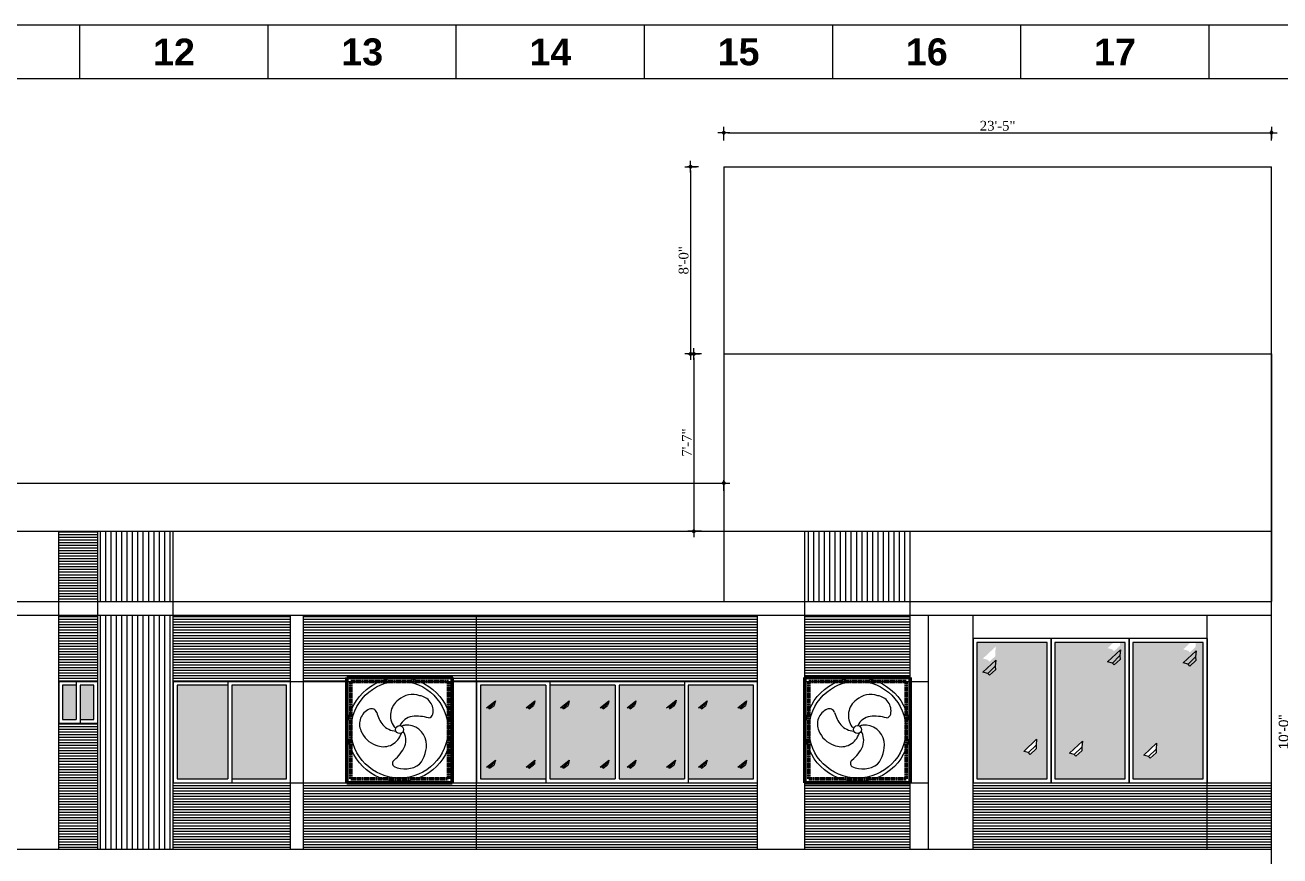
# Model space of a CAD drawing. Header units: inches. Extents: x -250485 to 735580, y -140410 to 288049.
# Drawn here: x 55147 to 55790, y 21869 to 22295 of the extents above; entities that cross this region are included whole.
import ezdxf

# ---------------------------------------------------------------- set-up
doc = ezdxf.new("R2010")
doc.units = ezdxf.units.IN
doc.header["$MEASUREMENT"] = 0
doc.header["$PDMODE"] = 35
doc.linetypes.add('BORDER2', pattern=[0.875, 0.25, -0.125, 0.25, -0.125, 0, -0.125])
doc.layers.get('0').update_dxf_attribs({"lineweight": 0})
doc.layers.get('Defpoints').update_dxf_attribs({"lineweight": 0})
for name, color, linetype, lineweight in [('DIM_WORKING', 7, 'Continuous', 0), ('FIX', 251, 'Continuous', 0), ('Inline', 7, 'Continuous', 0), ('Layer1', 134, 'Continuous', 0), ('MAN', 215, 'Continuous', 0), ('Outline', 7, 'Continuous', 0), ('Rack', 160, 'BORDER2', 0), ('Scale', 7, 'Continuous', 0), ('Scale_Text', 7, 'Continuous', 0), ('St_Rod-Dim', 190, 'Continuous', 0), ('Titelblk', 7, 'Continuous', 25), ('TITLE', 7, 'Continuous', 20), ('Win', 5, 'Continuous', 0), ('window', 140, 'Continuous', 0)]:
    doc.layers.add(name, color=color, linetype=linetype, lineweight=lineweight)
doc.styles.add('REG', font='times.ttf')
doc.styles.get("Standard").update_dxf_attribs({"font": 'arialbd.ttf', "height": 24})
doc.styles.add('SX', font='arial.ttf')
doc.dimstyles.new('Dim-Pres', dxfattribs={"dimtxt": 5.5, "dimasz": 2, "dimexe": 1.5, "dimexo": 1.5, "dimgap": 1, "dimtad": 3, "dimdec": 0, "dimzin": 3, "dimdsep": 46, "dimlunit": 4, "dimtxsty": 'REG', "dimblk": 'point', "dimcen": 2, "dimclrd": 256, "dimclre": 256, "dimclrt": 7, "dimadec": 0, "dimazin": 0, "dimtfac": 0.75, "dimtdec": 0, "dimtmove": 1, "dimatfit": 3, "dimldrblk": 'point', "dimfxl": 0, "dimtolj": 1, "dimtzin": 0, "dimlwd": -1, "dimlwe": -1, "dimarcsym": 1})
doc.dimstyles.new('DIM1', dxfattribs={"dimtxt": 15, "dimasz": 24, "dimexe": 0, "dimexo": 0, "dimgap": 20, "dimtad": 0, "dimdec": 0, "dimzin": 3, "dimdsep": 46, "dimlunit": 3, "dimtxsty": 'SX', "dimblk": 'OPEN30', "dimcen": 0, "dimse1": 1, "dimse2": 1, "dimclrd": 256, "dimclrt": 2, "dimadec": 0, "dimazin": 0, "dimtfac": 1, "dimtdec": 0, "dimtmove": 2, "dimatfit": 0, "dimldrblk": 'OPEN30', "dimfxl": 1, "dimtvp": 1, "dimtolj": 1, "dimtzin": 3, "dimlwd": -1, "dimarcsym": 0})
pattern_1 = [(270, (44301.1029, 24567.6577), (2.75, -7e-16), [])]

# ---------------------------------------------------------------- blocks, each defined once
blk = doc.blocks.new('g8')
at = {"layer": 'Rack', "lineweight": 50}
for p, q in [((-2237.15, -159.93), (-2182.83, -159.93)), ((-2183.15, -159.93), (-2237.15, -159.93)), ((-2237.15, -159.93), (-2237.15, -213.93)), ((-2237.15, -159.93), (-2183.15, -159.93)), ((-2237.15, -213.93), (-2237.15, -159.93)), ((-2183.15, -213.93), (-2183.15, -159.93)), ((-2183.15, -159.93), (-2183.15, -213.93)), ((-2185.15, -161.93), (-2235.15, -161.93)), ((-2235.15, -161.93), (-2235.15, -211.93)), ((-2185.15, -211.93), (-2185.15, -161.93)), ((-2235.15, -211.93), (-2185.15, -211.93)), ((-2237.15, -213.93), (-2183.15, -213.93)), ((-2183.15, -213.93), (-2237.15, -213.93))]:
    blk.add_line(p, q, dxfattribs=at)
at = {"layer": 'St_Rod-Dim'}
blk.add_circle((-2210.15, -186.63), 2.02, dxfattribs=at)
for centre, radius, start, end in [((-2205.02, -179.42), 9.83, 125.45733, 215.86411), ((-2203.43, -179.61), 10.97, 70.7391, 131.65081), ((-2200.81, -177.04), 7.85, 348.20588, 82.73372), ((-2222.33, -183.81), 8.37, 113.89653, 204.41673), ((-2224.59, -178.77), 2.84, 17.31439, 113.28367), ((-2204.7, -173.24), 17.81, 195.23483, 218.03396), ((-2202.02, -188.79), 9.06, 100.74847, 152.54319), ((-2201.62, -205.54), 25.74, 75.72027, 94.65583), ((-2195.41, -178.28), 2.32, 273.61749, 350.81204), ((-2211.86, -178.3), 9.06, 220.74847, 268.97354), ((-2223.6, -197.06), 15.93, 43.69926, 48.22003), ((-2206.3, -190.13), 5.87, 101.26979, 117.92253), ((-2206.54, -194.55), 10.22, 9.73521, 95.06303), ((-2218.33, -182.76), 12.47, 201.21481, 251.62959), ((-2218.4, -186.05), 9.37, 245.71292, 338.35315), ((-2213.52, -187.08), 4.53, 327.67715, 343.07376), ((-2216.03, -192.07), 9.06, 340.74847, 31.19176), ((-2211.55, -194.62), 15.19, 320.24426, 6.80133), ((-2225.17, -187.27), 19.34, 309.05993, 336.23344), ((-2211.73, -203.94), 2.07, 127.27682, 232.90318), ((-2207.47, -194.06), 12.78, 244.47868, 306.47052)]:
    blk.add_arc(centre, radius, start, end, dxfattribs=at)
at = {"layer": 'Win'}
for radius in [26.7, 24.85]:
    blk.add_circle((-2210.15, -186.63), radius, dxfattribs=at)
blk = doc.blocks.new('*D477')
at = {"layer": 'Defpoints', "color": 0, "ltscale": 30, "transparency": 16777216}
for p in [(55786, 21992.15), (55797.37, 21992.15), (55786, 21872.15)]:
    blk.add_point(p, dxfattribs=at)
at = {"layer": 'DIM_WORKING', "ltscale": 30, "transparency": 16777216}
blk.add_line((55797.37, 21874.15), (55797.37, 21990.15), dxfattribs=at)
for points in [[(55797.04, 21990.15), (55797.71, 21990.15), (55797.37, 21992.15)], [(55797.04, 21874.15), (55797.71, 21874.15), (55797.37, 21872.15)]]:
    blk.add_solid(points, dxfattribs=at)
at = {"layer": 'DIM_WORKING', "ltscale": 30, "transparency": 16777216, "insert": (55792.27, 21932.15), "char_height": 5, "attachment_point": 5, "rotation": 90, "style": 'SX'}
blk.add_mtext('\\A1;10\'-0"', dxfattribs=at)
blk = doc.blocks.new('_Open30')
at = {"color": 0, "linetype": 'ByBlock', "lineweight": -2}
for p, q in [((-1, 0.27), (0, 0)), ((0, 0), (-1, -0.27)), ((0, 0), (-1, 0))]:
    blk.add_line(p, q, dxfattribs=at)
blk = doc.blocks.new('PAGE')
at = {"layer": 'Inline', "color": 252, "lineweight": 15}
blk.add_lwpolyline([(178051640.63, 22656441.11), (178051640.63, 22657235.79), (178050505.36, 22657235.79), (178050505.36, 22656441.11)], close=True, dxfattribs=at)
at = {"layer": 'Outline', "color": 252, "lineweight": 15}
blk.add_line((178051662.57, 22657252.66), (178050483.42, 22657252.66), dxfattribs=at)
at = {"layer": 'Scale', "color": 252, "lineweight": 9}
for p, q in [((178051131.99, 22657235.79), (178051131.99, 22657252.66)), ((178051190.99, 22657235.79), (178051190.99, 22657252.66)), ((178051249.99, 22657235.79), (178051249.99, 22657252.66)), ((178051308.99, 22657235.79), (178051308.99, 22657252.66)), ((178051367.98, 22657235.79), (178051367.98, 22657252.66)), ((178051426.98, 22657235.79), (178051426.98, 22657252.66)), ((178051485.98, 22657235.79), (178051485.98, 22657252.66))]:
    blk.add_line(p, q, dxfattribs=at)
at = {"layer": 'Scale_Text', "color": 252, "lineweight": 13, "char_height": 8.435, "width": 2.5102, "attachment_point": 5}
for s, insert in [('12', (178051161.49, 22657244.22)), ('13', (178051220.49, 22657244.22)), ('14', (178051279.49, 22657244.22)), ('15', (178051338.49, 22657244.22)), ('16', (178051397.48, 22657244.22)), ('17', (178051456.48, 22657244.22))]:
    blk.add_mtext(s, dxfattribs=dict(at, insert=insert))
blk = doc.blocks.new('Title')
at = {"layer": 'Titelblk', "color": 3, "linetype": 'Continuous', "lineweight": 0, "xscale": 3.014611567961765, "yscale": 3.014611567959946, "zscale": 3.014611567966516}
blk.add_blockref('PAGE', (-536855255.8, -68388224), dxfattribs=at)
blk = doc.blocks.new('dot')
at = {"color": 4}
for p, q in [((-1.5, 0), (1.5, 0)), ((0, 1.5), (0, -1.5))]:
    blk.add_line(p, q, dxfattribs=at)
at = {"color": 6, "const_width": 0.5}
blk.add_lwpolyline([(-0.25, 0, 1), (0.25, 0, 1)], format="xyb", close=True, dxfattribs=at)
blk = doc.blocks.new('point')
blk.add_blockref('dot', (0, 0))
blk = doc.blocks.new('*D641')
at = {"layer": 'Defpoints', "color": 0, "ltscale": 30, "transparency": 16777216}
for p in [(55505.25, 22059.87), (54491.25, 22035.15), (55505.25, 22035.15)]:
    blk.add_point(p, dxfattribs=at)
at = {"layer": 'Layer1', "ltscale": 30, "transparency": 16777216}
for p, q in [((54491.25, 22055.87), (54491.25, 22061.37)), ((55505.25, 22055.87), (55505.25, 22061.37)), ((54493.25, 22059.87), (55503.25, 22059.87))]:
    blk.add_line(p, q, dxfattribs=at)
at = {"layer": 'Layer1', "ltscale": 30, "transparency": 16777216, "xscale": 2, "yscale": 2, "zscale": 2, "rotation": 180}
blk.add_blockref('point', (54491.25, 22059.87), dxfattribs=at)
at = {"layer": 'Layer1', "ltscale": 30, "transparency": 16777216, "xscale": 2, "yscale": 2, "zscale": 2}
blk.add_blockref('point', (55505.25, 22059.87), dxfattribs=at)
at = {"layer": 'Layer1', "color": 7, "ltscale": 30, "transparency": 16777216, "insert": (54998.25, 22063.42), "char_height": 5, "attachment_point": 5, "style": 'REG'}
blk.add_mtext('\\A1;84\'-6"', dxfattribs=at)
blk = doc.blocks.new('*D642')
at = {"layer": 'Defpoints', "color": 0, "ltscale": 30, "transparency": 16777216}
for p in [(55505.25, 22222.15), (55488.17, 22126.15), (55505.25, 22126.15)]:
    blk.add_point(p, dxfattribs=at)
at = {"layer": 'Layer1', "ltscale": 30, "transparency": 16777216}
for p, q in [((55492.17, 22222.15), (55486.67, 22222.15)), ((55488.17, 22220.15), (55488.17, 22128.15)), ((55492.17, 22126.15), (55486.67, 22126.15))]:
    blk.add_line(p, q, dxfattribs=at)
at = {"layer": 'Layer1', "ltscale": 30, "transparency": 16777216, "xscale": 2, "yscale": 2, "zscale": 2}
for p, rotation in [((55488.17, 22222.15), 90), ((55488.17, 22126.15), 270)]:
    blk.add_blockref('point', p, dxfattribs=dict(at, rotation=rotation))
at = {"layer": 'Layer1', "color": 7, "ltscale": 30, "transparency": 16777216, "insert": (55484.63, 22174.15), "char_height": 5, "attachment_point": 5, "rotation": 90, "style": 'REG'}
blk.add_mtext('\\A1;8\'-0"', dxfattribs=at)
blk = doc.blocks.new('*D643')
at = {"layer": 'Defpoints', "color": 0, "ltscale": 30, "transparency": 16777216}
for p in [(55505.25, 22126.15), (55489.86, 22035.15), (55505.25, 22035.15)]:
    blk.add_point(p, dxfattribs=at)
at = {"layer": 'Layer1', "ltscale": 30, "transparency": 16777216}
for p, q in [((55493.86, 22126.15), (55488.36, 22126.15)), ((55489.86, 22124.15), (55489.86, 22037.15)), ((55493.86, 22035.15), (55488.36, 22035.15))]:
    blk.add_line(p, q, dxfattribs=at)
at = {"layer": 'Layer1', "ltscale": 30, "transparency": 16777216, "xscale": 2, "yscale": 2, "zscale": 2}
for p, rotation in [((55489.86, 22126.15), 90), ((55489.86, 22035.15), 270)]:
    blk.add_blockref('point', p, dxfattribs=dict(at, rotation=rotation))
at = {"layer": 'Layer1', "color": 7, "ltscale": 30, "transparency": 16777216, "insert": (55486.31, 22080.65), "char_height": 5, "attachment_point": 5, "rotation": 90, "style": 'REG'}
blk.add_mtext('\\A1;7\'-7"', dxfattribs=at)
blk = doc.blocks.new('*D644')
at = {"layer": 'Defpoints', "color": 0, "ltscale": 30, "transparency": 16777216}
for p in [(55786, 22239.6), (55505.25, 22222.15), (55786, 22222.15)]:
    blk.add_point(p, dxfattribs=at)
at = {"layer": 'Layer1', "ltscale": 30, "transparency": 16777216}
for p, q in [((55505.25, 22235.6), (55505.25, 22241.1)), ((55786, 22235.6), (55786, 22241.1)), ((55507.25, 22239.6), (55784, 22239.6))]:
    blk.add_line(p, q, dxfattribs=at)
at = {"layer": 'Layer1', "ltscale": 30, "transparency": 16777216, "xscale": 2, "yscale": 2, "zscale": 2, "rotation": 180}
blk.add_blockref('point', (55505.25, 22239.6), dxfattribs=at)
at = {"layer": 'Layer1', "ltscale": 30, "transparency": 16777216, "xscale": 2, "yscale": 2, "zscale": 2}
blk.add_blockref('point', (55786, 22239.6), dxfattribs=at)
at = {"layer": 'Layer1', "color": 7, "ltscale": 30, "transparency": 16777216, "insert": (55645.62, 22243.14), "char_height": 5, "attachment_point": 5, "style": 'REG'}
blk.add_mtext('\\A1;23\'-5"', dxfattribs=at)

msp = doc.modelspace()

# ---------------------------------------------------------------- hatches: boundary and pattern name
at = {"layer": 'DIM_WORKING', "ltscale": 30}
h = msp.add_hatch(color=256, dxfattribs=at)
h.set_gradient(color1=(191, 203, 212), one_color=1, tint=1, name='CURVED')
h.paths.add_polyline_path([(55641.41, 21968.33), (55640.55, 21969.2), (55638.11, 21969.89), (55644.68, 21976.08), (55644.42, 21973.03), (55644.46, 21971.13)], flags=16)
h.paths.add_polyline_path([(55665.56, 21928.49), (55665.3, 21925.44), (55665.34, 21923.53), (55662.28, 21920.74), (55661.42, 21921.61), (55658.99, 21922.29)], flags=16)
h.paths.add_polyline_path([(55689.07, 21927.5), (55688.81, 21924.44), (55688.85, 21922.54), (55685.79, 21919.75), (55684.94, 21920.62), (55682.5, 21921.3)], flags=16)
h.paths.add_polyline_path([(55727.11, 21926.49), (55726.85, 21923.44), (55726.9, 21921.54), (55723.84, 21918.74), (55722.98, 21919.61), (55720.54, 21920.3)], flags=16)
h.paths.add_polyline_path([(55751, 21978.15), (55715, 21978.15), (55715, 21908.15), (55751, 21908.15)])
h.paths.add_polyline_path([(55711, 21978.15), (55675, 21978.15), (55675, 21908.15), (55711, 21908.15)])
h.paths.add_polyline_path([(55671, 21978.15), (55635, 21978.15), (55635, 21908.15), (55671, 21908.15)])
h.paths.add_polyline_path([(55708.32, 21978.15), (55705.09, 21978.15), (55702.01, 21975.24), (55704.45, 21974.55), (55705.3, 21973.68), (55708.36, 21976.47)])
h.paths.add_polyline_path([(55747.15, 21978.15), (55744.56, 21978.15), (55740.8, 21974.61), (55743.24, 21973.92), (55744.1, 21973.05), (55747.16, 21975.84), (55747.11, 21977.75)])
h = msp.add_hatch(color=256, dxfattribs=at)
h.set_gradient(color1=(191, 203, 212), one_color=1, tint=1, name='CURVED')
h.paths.add_polyline_path([(55173.25, 21956.15), (55166.25, 21956.15), (55166.25, 21938.66), (55173.25, 21938.66)])
h.paths.add_polyline_path([(55182.25, 21956.15), (55175.25, 21956.15), (55175.25, 21938.66), (55182.25, 21938.66)])
h = msp.add_hatch(color=256, dxfattribs=at)
h.set_gradient(color1=(191, 203, 212), one_color=1, tint=1, name='CURVED')
h.paths.add_polyline_path([(55281, 21956.15), (55253, 21956.15), (55253, 21908.15), (55281, 21908.15)])
h.paths.add_polyline_path([(55251, 21956.15), (55225, 21956.15), (55225, 21908.15), (55251, 21908.15)])
h = msp.add_hatch(color=256, dxfattribs=at)
h.set_gradient(color1=(191, 203, 212), one_color=1, tint=1, name='CURVED')
h.paths.add_polyline_path([(55414, 21956.15), (55380.5, 21956.15), (55380.5, 21908.15), (55414, 21908.15)])
h.paths.add_polyline_path([(55403.9, 21944.61), (55408.38, 21948.27), (55408.14, 21947.1), (55407.74, 21945.87), (55405.45, 21944.07), (55405, 21944.63)], flags=16)
h.paths.add_polyline_path([(55387.47, 21945.87), (55385.18, 21944.07), (55384.74, 21944.63), (55383.63, 21944.61), (55388.11, 21948.27), (55387.87, 21947.1)], flags=16)
h.paths.add_polyline_path([(55408.38, 21917.83), (55408.14, 21916.66), (55408.14, 21915.74), (55407.74, 21915.43), (55405.45, 21913.63), (55405.01, 21914.2), (55403.93, 21914.2)], flags=16)
h.paths.add_polyline_path([(55388.11, 21917.83), (55387.87, 21916.66), (55387.47, 21915.43), (55385.18, 21913.63), (55384.74, 21914.19), (55383.63, 21914.17)], flags=16)
h.paths.add_polyline_path([(55416, 21908.15), (55449.5, 21908.15), (55449.5, 21956.15), (55416, 21956.15)])
h.paths.add_polyline_path([(55423.09, 21944.07), (55422.65, 21944.63), (55421.54, 21944.61), (55426.02, 21948.27), (55425.78, 21947.1), (55425.39, 21945.87)], flags=16)
h.paths.add_polyline_path([(55426.02, 21917.83), (55425.78, 21916.66), (55425.39, 21915.43), (55423.09, 21913.63), (55422.65, 21914.19), (55421.54, 21914.17)], flags=16)
h.paths.add_polyline_path([(55441.81, 21944.61), (55446.29, 21948.27), (55446.05, 21947.1), (55445.65, 21945.87), (55443.36, 21944.07), (55442.92, 21944.63)], flags=16)
h.paths.add_polyline_path([(55441.81, 21914.17), (55446.29, 21917.83), (55446.05, 21916.66), (55445.65, 21915.43), (55443.36, 21913.63), (55442.92, 21914.19)], flags=16)
h.paths.add_polyline_path([(55451.5, 21908.15), (55485, 21908.15), (55485, 21956.15), (55451.5, 21956.15)])
h.paths.add_polyline_path([(55460.12, 21917.83), (55459.87, 21916.66), (55459.48, 21915.43), (55457.18, 21913.63), (55456.74, 21914.19), (55455.63, 21914.17)], flags=16)
h.paths.add_polyline_path([(55457.18, 21944.07), (55456.74, 21944.63), (55455.63, 21944.61), (55460.12, 21948.27), (55459.87, 21947.1), (55459.48, 21945.87)], flags=16)
h.paths.add_polyline_path([(55480.16, 21946.21), (55477.86, 21944.4), (55477.45, 21944.07), (55479.74, 21945.87)], flags=16)
h.paths.add_polyline_path([(55475.9, 21914.17), (55480.38, 21917.83), (55480.14, 21916.66), (55479.74, 21915.43), (55477.45, 21913.63), (55477.01, 21914.19)], flags=16)
h.paths.add_polyline_path([(55520.5, 21956.15), (55487, 21956.15), (55487, 21908.15), (55520.5, 21908.15)])
h.paths.add_polyline_path([(55496.66, 21917.83), (55496.42, 21916.66), (55496.02, 21915.43), (55493.73, 21913.63), (55493.28, 21914.19), (55492.18, 21914.17)], flags=16)
h.paths.add_polyline_path([(55516.93, 21917.83), (55516.69, 21916.66), (55516.29, 21915.43), (55514, 21913.63), (55513.55, 21914.19), (55512.45, 21914.17)], flags=16)
h.paths.add_polyline_path([(55512.45, 21944.61), (55516.93, 21948.27), (55516.69, 21947.1), (55516.29, 21945.87), (55514, 21944.07), (55513.55, 21944.63)], flags=16)
h.paths.add_polyline_path([(55493.73, 21944.07), (55493.28, 21944.63), (55492.18, 21944.61), (55496.66, 21948.27), (55496.42, 21947.1), (55496.02, 21945.87)], flags=16)
at = {"layer": 'FIX', "ltscale": 30}
h = msp.add_hatch(dxfattribs=at)
h.set_pattern_fill('ANSI31', color=256, scale=11, angle=315, style=0)
h.set_pattern_definition([(0, (44301.1029, 24567.6577), (4e-16, 1.375), [])])
h.paths.add_polyline_path([(55184.25, 22035.15), (55164.25, 22035.15), (55164.25, 21999.15), (55184.25, 21999.15)])
h = msp.add_hatch(dxfattribs=at)
h.set_pattern_fill('ANSI31', color=256, scale=11, angle=315, style=0)
h.set_pattern_definition([(0, (46573.8017, 18558.0382), (4e-16, 1.375), [])])
h.paths.add_polyline_path([(54804, 21992.15), (54660, 21992.15), (54660, 21958.15), (54804, 21958.15)])
h.paths.add_polyline_path([(54804, 21906.15), (54660, 21906.15), (54660, 21872.15), (54804, 21872.15)])
h.paths.add_polyline_path([(54571.25, 21906.15), (54496.25, 21906.15), (54496.25, 21872.15), (54571.25, 21872.15)])
h.paths.add_polyline_path([(55043.5, 21992.15), (54899.5, 21992.15), (54899.5, 21958.15), (55043.5, 21958.15)])
h.paths.add_polyline_path([(55043.5, 21906.15), (54899.5, 21906.15), (54899.5, 21872.15), (55043.5, 21872.15)])
h.paths.add_polyline_path([(55184.25, 21992.15), (55164.25, 21992.15), (55164.25, 21958.15), (55184.25, 21958.15)])
h.paths.add_polyline_path([(55184.25, 21936.66), (55164.25, 21936.66), (55164.25, 21872.15), (55184.25, 21872.15)])
h.paths.add_polyline_path([(55283, 21992.15), (55223, 21992.15), (55223, 21958.15), (55283, 21958.15)])
h.paths.add_polyline_path([(55283, 21906.15), (55223, 21906.15), (55223, 21872.15), (55283, 21872.15)])
h.paths.add_polyline_path([(55378.5, 21992.15), (55289.75, 21992.15), (55289.75, 21958.15), (55312, 21958.15), (55312, 21960.15), (55366, 21960.15), (55366, 21958.15), (55378.5, 21958.15)])
h.paths.add_polyline_path([(55378.5, 21906.15), (55289.75, 21906.15), (55289.75, 21872.15), (55378.5, 21872.15)])
h.paths.add_polyline_path([(55522.5, 21906.15), (55378.5, 21906.15), (55378.5, 21872.15), (55522.5, 21872.15)])
h.paths.add_polyline_path([(55522.5, 21992.15), (55378.5, 21992.15), (55378.5, 21958.15), (55522.5, 21958.15)])
h.paths.add_polyline_path([(55600.79, 21992.15), (55546.79, 21992.15), (55546.79, 21960.15), (55600.79, 21960.15)])
h.paths.add_polyline_path([(55600.79, 21906.15), (55546.79, 21906.15), (55546.79, 21872.15), (55600.79, 21872.15)])
h.paths.add_polyline_path([(55753, 21906.15), (55713, 21906.15), (55673, 21906.15), (55633, 21906.15), (55633, 21872.15), (55753, 21872.15)])
h.paths.add_polyline_path([(55786, 21906.15), (55753, 21906.15), (55753, 21872.15), (55786, 21872.15)])
at = {"layer": 'MAN', "ltscale": 30}
h = msp.add_hatch(dxfattribs=at)
h.set_pattern_fill('ANSI31', color=256, scale=22, angle=225, style=0)
h.set_pattern_definition(pattern_1)
h.paths.add_polyline_path([(55184.25, 21999.15), (55223, 21999.15), (55223, 22035.15), (55184.25, 22035.15)])
h = msp.add_hatch(dxfattribs=at)
h.set_pattern_fill('ANSI31', color=256, scale=22, angle=225, style=0)
h.set_pattern_definition(pattern_1)
h.paths.add_polyline_path([(55546.79, 21999.15), (55600.79, 21999.15), (55600.79, 22035.15), (55546.79, 22035.15)])
h = msp.add_hatch(dxfattribs=at)
h.set_pattern_fill('ANSI31', color=256, scale=22, angle=225, style=0)
h.set_pattern_definition(pattern_1)
h.paths.add_polyline_path([(55223, 21992.15), (55184.25, 21992.15), (55184.25, 21872.15), (55223, 21872.15)])

# ---------------------------------------------------------------- linework, layer by layer
at = {"layer": 'DIM_WORKING', "ltscale": 30}
for p, q in [((55164.25, 21992.15), (55164.25, 22035.15)), ((55184.25, 21992.15), (55184.25, 22035.15)), ((55223, 21992.15), (55223, 22035.15)), ((55546.79, 21992.15), (55546.79, 22035.15)), ((55600.79, 21992.15), (55600.79, 22035.15)), ((55786, 21999.15), (55786, 22035.15)), ((55633, 21980.15), (55633, 21906.15)), ((55753, 21906.15), (55753, 21980.15)), ((55633, 21906.15), (55753, 21906.15))]:
    msp.add_line(p, q, dxfattribs=at)
for points in [[(55366, 21960.15), (55312, 21960.15), (55312, 21906.15), (55366, 21906.15)], [(55600.79, 21960.15), (55546.79, 21960.15), (55546.79, 21906.15), (55600.79, 21906.15)]]:
    msp.add_lwpolyline(points, close=True, dxfattribs=at)
at = {"layer": 'FIX', "ltscale": 30}
for p, q in [((55786, 21872.15), (55786, 21999.15)), ((55164.25, 21872.15), (55164.25, 21992.15)), ((55184.25, 21872.15), (55184.25, 21992.15)), ((55223, 21872.15), (55223, 21992.15)), ((55283, 21872.15), (55283, 21992.15)), ((55289.75, 21872.15), (55289.75, 21992.15)), ((55378.5, 21872.15), (55378.5, 21992.15)), ((55522.5, 21872.15), (55522.5, 21992.15)), ((55546.79, 21872.15), (55546.79, 21992.15)), ((55600.79, 21872.15), (55600.79, 21992.15)), ((55610.25, 21872.15), (55610.25, 21992.15)), ((55633, 21872.15), (55633, 21992.15)), ((55753, 21872.15), (55753, 21992.15)), ((55786, 21745.15), (55786, 21872.15))]:
    msp.add_line(p, q, dxfattribs=at)
for points in [[(55223, 21958.15), (55522.5, 21958.15)], [(55546.79, 21958.15), (55610.25, 21958.15)], [(55223, 21906.15), (55522.5, 21906.15)], [(55546.79, 21906.15), (55610.25, 21906.15)], [(55633, 21906.15), (55786, 21906.15)], [(54491.25, 21872.15), (55786, 21872.15)]]:
    msp.add_lwpolyline(points, dxfattribs=at)
at = {"layer": 'Layer1', "ltscale": 30}
for p, q in [((55505.25, 22222.15), (55786, 22222.15)), ((55505.25, 22222.15), (55505.25, 21999.15)), ((55505.25, 22126.15), (55786, 22126.15)), ((55786, 22126.15), (55786, 21999.15)), ((55702.01, 21968.24), (55708.58, 21974.43)), ((55704.28, 21967.39), (55708.32, 21971.38)), ((55740.8, 21967.61), (55747.37, 21973.8)), ((55743.08, 21966.76), (55747.11, 21970.75)), ((55638.11, 21962.89), (55644.68, 21969.08)), ((55640.39, 21962.04), (55644.42, 21966.03)), ((55641.41, 21961.33), (55644.46, 21964.13)), ((55705.3, 21966.68), (55708.36, 21969.47)), ((55744.1, 21966.05), (55747.16, 21968.84)), ((55383.63, 21944.61), (55388.11, 21948.27)), ((55384.74, 21944.63), (55383.63, 21944.61)), ((55384.74, 21944.64), (55387.87, 21947.1)), ((55385.18, 21944.07), (55384.74, 21944.63)), ((55385.18, 21944.07), (55387.47, 21945.87)), ((55387.87, 21947.1), (55387.47, 21945.87)), ((55388.11, 21948.27), (55387.87, 21947.1)), ((55403.9, 21944.61), (55408.38, 21948.27)), ((55403.9, 21944.61), (55408.38, 21948.27)), ((55405, 21944.63), (55403.9, 21944.61)), ((55405.45, 21944.07), (55405, 21944.63)), ((55405.01, 21944.64), (55408.14, 21947.1)), ((55405.01, 21944.64), (55408.14, 21947.1)), ((55405.45, 21944.07), (55407.74, 21945.87)), ((55405.45, 21944.07), (55407.74, 21945.87)), ((55408.14, 21947.1), (55407.74, 21945.87)), ((55408.38, 21948.27), (55408.14, 21947.1)), ((55421.54, 21944.61), (55426.02, 21948.27)), ((55421.54, 21944.61), (55426.02, 21948.27)), ((55422.65, 21944.63), (55421.54, 21944.61)), ((55423.09, 21944.07), (55422.65, 21944.63)), ((55422.66, 21944.64), (55425.78, 21947.1)), ((55422.66, 21944.64), (55425.78, 21947.1)), ((55423.09, 21944.07), (55425.39, 21945.87)), ((55423.09, 21944.07), (55425.39, 21945.87)), ((55425.78, 21947.1), (55425.39, 21945.87)), ((55426.02, 21948.27), (55425.78, 21947.1)), ((55441.81, 21944.61), (55446.29, 21948.27)), ((55441.81, 21944.61), (55446.29, 21948.27)), ((55442.92, 21944.63), (55441.81, 21944.61)), ((55442.92, 21944.64), (55446.05, 21947.1)), ((55442.92, 21944.64), (55446.05, 21947.1)), ((55443.36, 21944.07), (55442.92, 21944.63)), ((55443.36, 21944.07), (55445.65, 21945.87)), ((55443.36, 21944.07), (55445.65, 21945.87)), ((55446.05, 21947.1), (55445.65, 21945.87)), ((55446.29, 21948.27), (55446.05, 21947.1)), ((55455.63, 21944.61), (55460.12, 21948.27)), ((55455.63, 21944.61), (55460.12, 21948.27)), ((55456.74, 21944.63), (55455.63, 21944.61)), ((55457.18, 21944.07), (55456.74, 21944.63)), ((55456.75, 21944.64), (55459.87, 21947.1)), ((55456.75, 21944.64), (55459.87, 21947.1)), ((55457.18, 21944.07), (55459.48, 21945.87)), ((55457.18, 21944.07), (55459.48, 21945.87)), ((55459.87, 21947.1), (55459.48, 21945.87)), ((55460.12, 21948.27), (55459.87, 21947.1)), ((55475.9, 21944.61), (55480.38, 21948.27)), ((55476.31, 21944.95), (55480.8, 21948.61)), ((55477.42, 21944.97), (55476.31, 21944.95)), ((55477.02, 21944.64), (55480.14, 21947.1)), ((55477.86, 21944.4), (55477.42, 21944.97)), ((55477.43, 21944.97), (55480.55, 21947.44)), ((55477.45, 21944.07), (55479.74, 21945.87)), ((55477.86, 21944.4), (55480.16, 21946.21)), ((55480.55, 21947.44), (55480.16, 21946.21)), ((55480.8, 21948.61), (55480.55, 21947.44)), ((55492.18, 21944.61), (55496.66, 21948.27)), ((55492.18, 21944.61), (55496.66, 21948.27)), ((55493.28, 21944.63), (55492.18, 21944.61)), ((55493.73, 21944.07), (55493.28, 21944.63)), ((55493.29, 21944.64), (55496.42, 21947.1)), ((55493.29, 21944.64), (55496.42, 21947.1)), ((55493.73, 21944.07), (55496.02, 21945.87)), ((55493.73, 21944.07), (55496.02, 21945.87)), ((55496.42, 21947.1), (55496.02, 21945.87)), ((55496.66, 21948.27), (55496.42, 21947.1)), ((55512.45, 21944.61), (55516.93, 21948.27)), ((55512.45, 21944.61), (55516.93, 21948.27)), ((55513.55, 21944.63), (55512.45, 21944.61)), ((55514, 21944.07), (55513.55, 21944.63)), ((55513.56, 21944.64), (55516.69, 21947.1)), ((55513.56, 21944.64), (55516.69, 21947.1)), ((55514, 21944.07), (55516.29, 21945.87)), ((55514, 21944.07), (55516.29, 21945.87)), ((55516.69, 21947.1), (55516.29, 21945.87)), ((55516.93, 21948.27), (55516.69, 21947.1)), ((55658.99, 21922.29), (55665.56, 21928.49)), ((55661.26, 21921.45), (55665.3, 21925.44)), ((55682.5, 21921.3), (55689.07, 21927.5)), ((55720.54, 21920.3), (55727.11, 21926.49)), ((55662.28, 21920.74), (55665.34, 21923.53)), ((55684.77, 21920.46), (55688.81, 21924.44)), ((55685.79, 21919.75), (55688.85, 21922.54)), ((55722.82, 21919.45), (55726.85, 21923.44)), ((55723.84, 21918.74), (55726.9, 21921.54)), ((55383.63, 21914.17), (55388.11, 21917.83)), ((55383.63, 21914.17), (55388.11, 21917.83)), ((55384.74, 21914.19), (55383.63, 21914.17)), ((55384.74, 21914.2), (55387.87, 21916.66)), ((55384.74, 21914.2), (55387.87, 21916.66)), ((55385.18, 21913.63), (55384.74, 21914.19)), ((55385.18, 21913.63), (55387.47, 21915.43)), ((55385.18, 21913.63), (55387.47, 21915.43)), ((55387.87, 21916.66), (55387.47, 21915.43)), ((55388.11, 21917.83), (55387.87, 21916.66)), ((55403.9, 21914.17), (55408.38, 21917.83)), ((55405.01, 21914.2), (55403.9, 21914.2)), ((55405.01, 21914.2), (55408.14, 21916.66)), ((55405.45, 21913.63), (55405.01, 21914.2)), ((55405.45, 21913.63), (55407.74, 21915.43)), ((55407.74, 21915.43), (55405.45, 21913.63)), ((55408.14, 21915.74), (55407.74, 21915.43)), ((55408.38, 21917.83), (55408.14, 21916.66)), ((55408.14, 21916.66), (55408.14, 21915.74)), ((55421.54, 21914.17), (55426.02, 21917.83)), ((55421.54, 21914.17), (55426.02, 21917.83)), ((55422.65, 21914.19), (55421.54, 21914.17)), ((55423.09, 21913.63), (55422.65, 21914.19)), ((55422.66, 21914.2), (55425.78, 21916.66)), ((55422.66, 21914.2), (55425.78, 21916.66)), ((55423.09, 21913.63), (55425.39, 21915.43)), ((55423.09, 21913.63), (55425.39, 21915.43)), ((55425.78, 21916.66), (55425.39, 21915.43)), ((55426.02, 21917.83), (55425.78, 21916.66)), ((55441.81, 21914.17), (55446.29, 21917.83)), ((55441.81, 21914.17), (55446.29, 21917.83)), ((55442.92, 21914.19), (55441.81, 21914.17)), ((55442.92, 21914.2), (55446.05, 21916.66)), ((55442.92, 21914.2), (55446.05, 21916.66)), ((55443.36, 21913.63), (55442.92, 21914.19)), ((55443.36, 21913.63), (55445.65, 21915.43)), ((55443.36, 21913.63), (55445.65, 21915.43)), ((55446.05, 21916.66), (55445.65, 21915.43)), ((55446.29, 21917.83), (55446.05, 21916.66)), ((55455.63, 21914.17), (55460.12, 21917.83)), ((55455.63, 21914.17), (55460.12, 21917.83)), ((55456.74, 21914.19), (55455.63, 21914.17)), ((55457.18, 21913.63), (55456.74, 21914.19)), ((55456.75, 21914.2), (55459.87, 21916.66)), ((55456.75, 21914.2), (55459.87, 21916.66)), ((55457.18, 21913.63), (55459.48, 21915.43)), ((55457.18, 21913.63), (55459.48, 21915.43)), ((55459.87, 21916.66), (55459.48, 21915.43)), ((55460.12, 21917.83), (55459.87, 21916.66)), ((55475.9, 21914.17), (55480.38, 21917.83)), ((55475.9, 21914.17), (55480.38, 21917.83)), ((55477.01, 21914.19), (55475.9, 21914.17)), ((55477.45, 21913.63), (55477.01, 21914.19)), ((55477.02, 21914.2), (55480.14, 21916.66)), ((55477.02, 21914.2), (55480.14, 21916.66)), ((55477.45, 21913.63), (55479.74, 21915.43)), ((55477.45, 21913.63), (55479.74, 21915.43)), ((55480.14, 21916.66), (55479.74, 21915.43)), ((55480.38, 21917.83), (55480.14, 21916.66)), ((55492.18, 21914.17), (55496.66, 21917.83)), ((55492.18, 21914.17), (55496.66, 21917.83)), ((55493.28, 21914.19), (55492.18, 21914.17)), ((55493.73, 21913.63), (55493.28, 21914.19)), ((55493.29, 21914.2), (55496.42, 21916.66)), ((55493.29, 21914.2), (55496.42, 21916.66)), ((55493.73, 21913.63), (55496.02, 21915.43)), ((55493.73, 21913.63), (55496.02, 21915.43)), ((55496.42, 21916.66), (55496.02, 21915.43)), ((55496.66, 21917.83), (55496.42, 21916.66)), ((55512.45, 21914.17), (55516.93, 21917.83)), ((55512.45, 21914.17), (55516.93, 21917.83)), ((55513.55, 21914.19), (55512.45, 21914.17)), ((55514, 21913.63), (55513.55, 21914.19)), ((55513.56, 21914.2), (55516.69, 21916.66)), ((55513.56, 21914.2), (55516.69, 21916.66)), ((55514, 21913.63), (55516.29, 21915.43)), ((55514, 21913.63), (55516.29, 21915.43)), ((55516.69, 21916.66), (55516.29, 21915.43)), ((55516.93, 21917.83), (55516.69, 21916.66))]:
    msp.add_line(p, q, dxfattribs=at)
for points in [[(55786, 22035.15), (55786, 22222.15)], [(55708.58, 21974.43), (55708.32, 21971.38), (55708.36, 21969.47), (55705.3, 21966.68), (55704.45, 21967.55), (55702.01, 21968.24)], [(55747.37, 21973.8), (55747.11, 21970.75), (55747.16, 21968.84), (55744.1, 21966.05), (55743.24, 21966.92), (55740.8, 21967.61)], [(55644.68, 21969.08), (55644.42, 21966.03), (55644.46, 21964.13), (55641.41, 21961.33), (55640.55, 21962.2), (55638.11, 21962.89)], [(55665.56, 21928.49), (55665.3, 21925.44), (55665.34, 21923.53), (55662.28, 21920.74), (55661.42, 21921.61), (55658.99, 21922.29)], [(55689.07, 21927.5), (55688.81, 21924.44), (55688.85, 21922.54), (55685.79, 21919.75), (55684.94, 21920.62), (55682.5, 21921.3)], [(55727.11, 21926.49), (55726.85, 21923.44), (55726.9, 21921.54), (55723.84, 21918.74), (55722.98, 21919.61), (55720.54, 21920.3)]]:
    msp.add_lwpolyline(points, dxfattribs=at)
at = {"layer": 'MAN', "ltscale": 30}
msp.add_lwpolyline([(54491.25, 22035.15), (55786, 22035.15)], dxfattribs=at)
at = {"layer": 'Win', "ltscale": 30}
for points in [[(54491.25, 21999.15), (55786, 21999.15)], [(54491.25, 21992.15), (55786, 21992.15)], [(54491.25, 21872.15), (55786, 21872.15)]]:
    msp.add_lwpolyline(points, dxfattribs=at)
at = {"layer": 'window', "ltscale": 30}
for p, q in [((55673, 21980.15), (55673, 21906.15)), ((55713, 21980.15), (55713, 21906.15)), ((55753, 21980.15), (55753, 21906.15)), ((55173.25, 21958.15), (55173.25, 21938.66)), ((55251, 21958.15), (55251, 21908.15)), ((55416, 21958.15), (55416, 21908.15)), ((55485, 21958.15), (55485, 21908.15)), ((55175.25, 21956.15), (55175.25, 21936.66)), ((55253, 21956.15), (55253, 21906.15)), ((55414, 21956.15), (55414, 21906.15)), ((55449.5, 21956.15), (55449.5, 21908.15)), ((55451.5, 21956.15), (55451.5, 21908.15)), ((55487, 21956.15), (55487, 21906.15))]:
    msp.add_line(p, q, dxfattribs=at)
for points in [[(55673, 21980.15), (55633, 21980.15), (55633, 21906.15), (55673, 21906.15)], [(55671, 21978.15), (55635, 21978.15), (55635, 21908.15), (55671, 21908.15)], [(55713, 21980.15), (55673, 21980.15), (55673, 21906.15), (55713, 21906.15)], [(55711, 21978.15), (55675, 21978.15), (55675, 21908.15), (55711, 21908.15)], [(55753, 21980.15), (55713, 21980.15), (55713, 21906.15), (55753, 21906.15)], [(55751, 21978.15), (55715, 21978.15), (55715, 21908.15), (55751, 21908.15)], [(55184.25, 21958.15), (55164.25, 21958.15), (55164.25, 21936.66), (55184.25, 21936.66)], [(55283, 21958.15), (55223, 21958.15), (55223, 21906.15), (55283, 21906.15)], [(55522.5, 21958.15), (55378.5, 21958.15), (55378.5, 21906.15), (55522.5, 21906.15)]]:
    msp.add_lwpolyline(points, close=True, dxfattribs=at)
for points in [[(55164.25, 21958.15), (55184.25, 21958.15)], [(55173.25, 21956.15), (55166.25, 21956.15), (55166.25, 21938.66), (55173.25, 21938.66)], [(55175.25, 21938.66), (55182.25, 21938.66), (55182.25, 21956.15), (55175.25, 21956.15)], [(55251, 21956.15), (55225, 21956.15), (55225, 21908.15), (55251, 21908.15)], [(55253, 21908.15), (55281, 21908.15), (55281, 21956.15), (55253, 21956.15)], [(55414, 21956.15), (55380.5, 21956.15), (55380.5, 21908.15), (55414, 21908.15)], [(55449.5, 21956.15), (55416, 21956.15)], [(55485, 21956.15), (55451.5, 21956.15)], [(55487, 21908.15), (55520.5, 21908.15), (55520.5, 21956.15), (55487, 21956.15)], [(55416, 21908.15), (55449.5, 21908.15)], [(55451.5, 21908.15), (55485, 21908.15)]]:
    msp.add_lwpolyline(points, dxfattribs=at)

# ---------------------------------------------------------------- block references
at = {"layer": 'DIM_WORKING'}
for p in [(57549.15, 22120.08), (57783.93, 22120.08)]:
    msp.add_blockref('g8', p, dxfattribs=at)
at = {"layer": 'TITLE', "xscale": 0.5425392190591083, "yscale": 0.5425392190518323, "zscale": 0.5425392145730539}
msp.add_blockref('Title', (109566.6, 68631.99), dxfattribs=at)

# ---------------------------------------------------------------- dimensions: what is measured, and where the dimension line sits
at = {"layer": 'DIM_WORKING', "ltscale": 30}
dim = msp.add_linear_dim(base=(55797.37, 21992.15), p1=(55786, 21872.15), p2=(55786, 21992.15), angle=90, dimstyle='DIM1', override={"dimtxt": 5, "dimasz": 2, "dimgap": 3, "dimclrt": 256, "dimfxl": 4, "dimarcsym": 1}, dxfattribs=at)
dim.commit()
dim.dimension.update_dxf_attribs({"geometry": '*D477', "text_midpoint": (55792.27, 21932.15)})
at = {"layer": 'Layer1', "ltscale": 30}
for base, p1, p2, picture, middle in [((55786, 22239.6), (55505.25, 22222.15), (55786, 22222.15), '*D644', (55645.62, 22243.14)), ((55505.25, 22059.87), (54491.25, 22035.15), (55505.25, 22035.15), '*D641', (54998.25, 22063.42))]:
    dim = msp.add_linear_dim(base=base, p1=p1, p2=p2, dimstyle='Dim-Pres', override={"dimtxt": 5, "dimfxl": 4, "dimfxlon": 1}, dxfattribs=at)
    dim.commit()
    dim.dimension.update_dxf_attribs({"geometry": picture, "text_midpoint": middle})
for base, p1, p2, picture, middle in [((55488.17, 22126.15), (55505.25, 22222.15), (55505.25, 22126.15), '*D642', (55484.63, 22174.15)), ((55489.86, 22035.15), (55505.25, 22126.15), (55505.25, 22035.15), '*D643', (55486.31, 22080.65))]:
    dim = msp.add_linear_dim(base=base, p1=p1, p2=p2, angle=90, dimstyle='Dim-Pres', override={"dimtxt": 5, "dimfxl": 4, "dimfxlon": 1}, dxfattribs=at)
    dim.commit()
    dim.dimension.update_dxf_attribs({"geometry": picture, "text_midpoint": middle})

doc.saveas('drawing.dxf')
